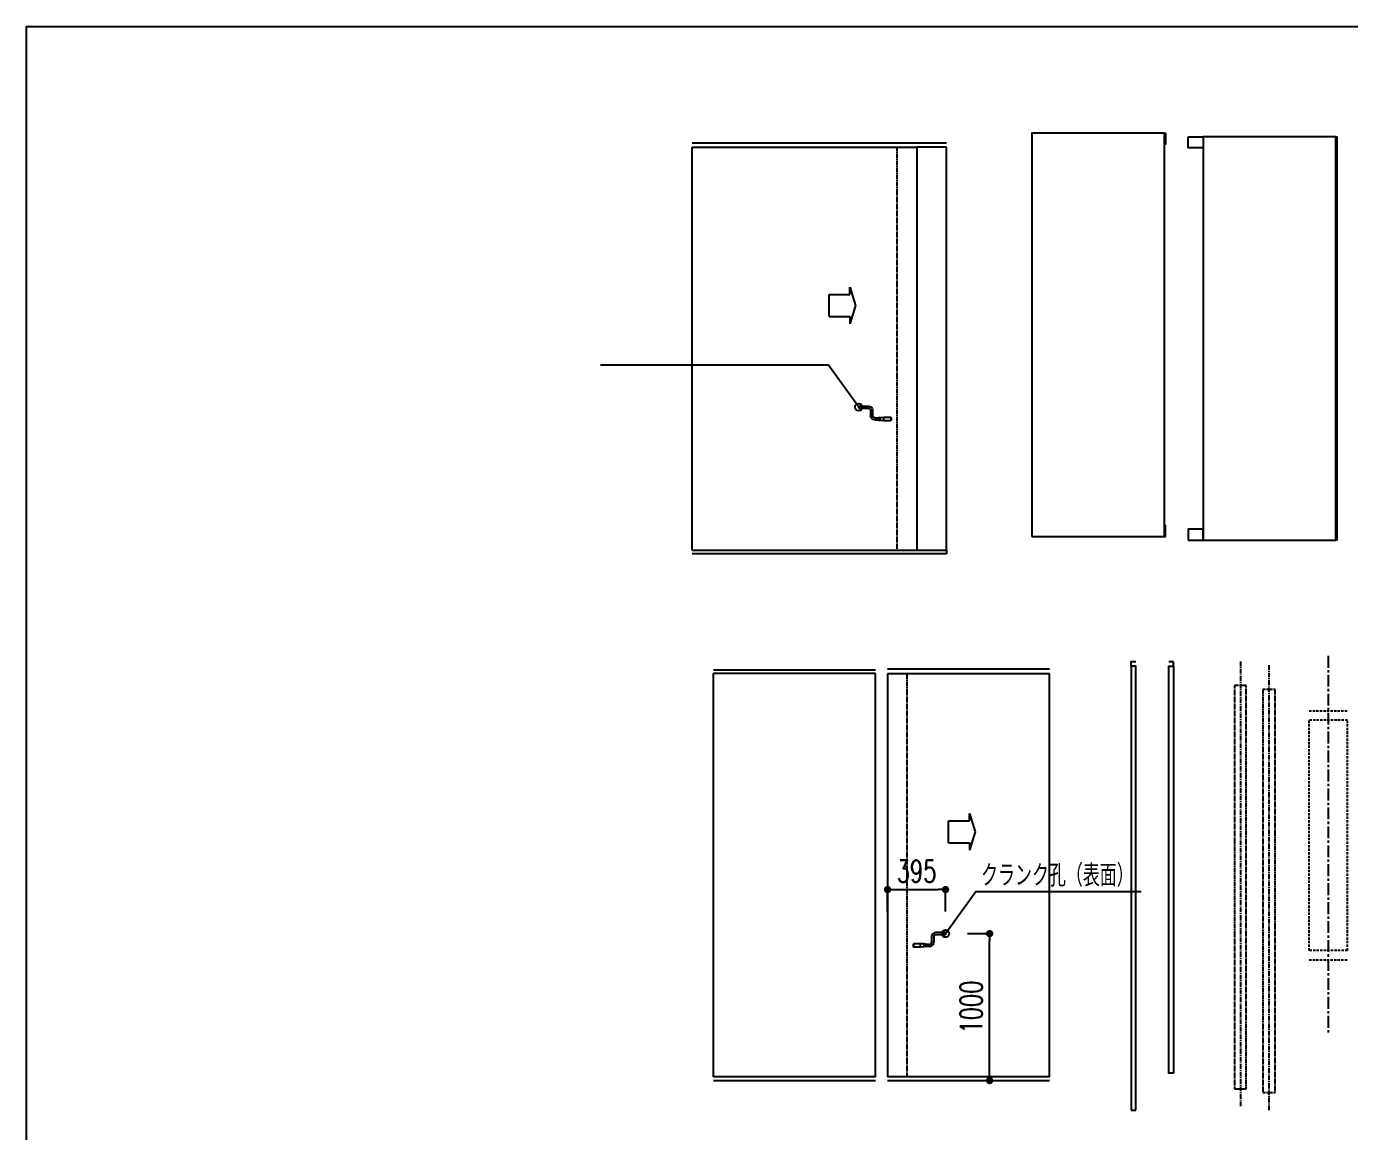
# Model space of a CAD drawing. Header units: inches. Extents: x 107967 to 757940, y -1505 to 368711.
# Drawn here: x 107967 to 198088, y 209148 to 284385 of the extents above; entities that cross this region are included whole.
import ezdxf
from ezdxf.enums import TextEntityAlignment as Align

# ---------------------------------------------------------------- set-up
doc = ezdxf.new("R2010")
doc.units = ezdxf.units.IN
doc.header["$MEASUREMENT"] = 0
doc.linetypes.add('CENTER', pattern=[50.8, 31.75, -6.35, 6.35, -6.35])
doc.linetypes.add('HIDDEN', pattern=[9.525, 6.35, -3.175])
for name, color, linetype in [('_P11_文字', 3, 'Continuous'), ('_P11_製品', 4, 'Continuous'), ('_P11_製品寸法', 9, 'Continuous'), ('_製品', 4, 'Continuous'), ('_製品芯線', 1, 'CENTER')]:
    doc.layers.add(name, color=color, linetype=linetype)
doc.styles.add('OKAMURA', font='simplex8.shx', dxfattribs={"width": 0.7, "bigfont": 'BIGFONT.shx'})
doc.styles.get("Standard").update_dxf_attribs({"font": 'arial.ttf'})
doc.dimstyles.new('OKAMURA-050', dxfattribs={"dimscale": 50, "dimtxt": 3, "dimasz": 1, "dimexe": 0, "dimexo": 3, "dimgap": 1, "dimtad": 1, "dimdec": 8, "dimdsep": 46, "dimtxsty": 'OKAMURA', "dimblk1": 'DOT', "dimblk2": 'DOT', "dimsah": 1, "dimcen": 0, "dimclrt": 3, "dimadec": 0, "dimazin": 0, "dimtfac": 1, "dimtdec": 8, "dimtix": 1, "dimtmove": 2, "dimatfit": 3, "dimfxl": 1, "dimtolj": 1, "dimarcsym": 0})

# ---------------------------------------------------------------- blocks, each defined once
blk = doc.blocks.new('*U190')
at = {"layer": '_P11_製品'}
for p, q in [((0, 25), (0, 2770)), ((1104, 25), (1104, 2770))]:
    blk.add_line(p, q, dxfattribs=at)
for points in [[(1104, 25), (0, 25)], [(0, 0), (1104, 0)]]:
    blk.add_lwpolyline(points, dxfattribs=at)
at = {"layer": '_製品'}
for points in [[(0, 2795), (1104, 2795)], [(1104, 2770), (0, 2770)]]:
    blk.add_lwpolyline(points, dxfattribs=at)
blk = doc.blocks.new('A$C4DE83343')
at = {"color": 0, "linetype": 'ByBlock'}
for p, q in [((-91, 171), (-91, 218.1)), ((-69, 218.1), (-91, 218.1)), ((-69, 171), (-69, 218.1)), ((-90, 146), (-91, 171)), ((-91, 171), (-69, 171)), ((-90, 146), (-70, 146)), ((-88.5, 136), (-88.5, 146)), ((-71.5, 145.5), (-88.5, 145.5)), ((-88.5, 136), (-71.5, 136)), ((-87, 135), (-86, 136)), ((-87, 109), (-87, 135)), ((-87, 135), (-73, 135)), ((-85, 119), (-85, 136)), ((-85, 122.7), (-84.2, 122)), ((-85, 122.7), (-75, 122.7)), ((-75, 119), (-85, 119)), ((-85, 119), (-80, 116.1)), ((-84.2, 118.6), (-84.2, 136)), ((-75.7, 122), (-84.2, 122)), ((-75, 119), (-80, 116.1)), ((-75.7, 118.6), (-75.7, 136)), ((-75, 122.7), (-75.7, 122)), ((-75, 119), (-75, 136)), ((-73, 135), (-74, 136)), ((-73, 109), (-73, 135)), ((-71.5, 136), (-71.5, 146)), ((-70, 146), (-69, 171)), ((-21, 95), (-59, 95)), ((-21, 81), (-59, 81)), ((-10, 11.5), (-9, 12.5)), ((-10, 8.5), (-10, 11.5)), ((-9, 7.5), (-10, 8.5)), ((-7, 12.5), (-9, 12.5)), ((-9, 12.5), (-9, 7.5)), ((-7, 7.5), (-9, 7.5)), ((-7, 1), (-7, 67)), ((-6, 0), (-7, 1)), ((7, 1), (-7, 1)), ((6, 0), (7, 1)), ((7, 1), (7, 67)), ((7, 12.5), (9, 12.5)), ((7, 7.5), (9, 7.5)), ((9, 12.5), (9, 7.5)), ((10, 11.5), (9, 12.5)), ((9, 7.5), (10, 8.5)), ((10, 8.5), (10, 11.5)), ((-6, 0), (6, 0))]:
    blk.add_line(p, q, dxfattribs=at)
for radius in [1.5, 1]:
    blk.add_circle((0, 12.5), radius, dxfattribs=at)
for centre, radius, start, end in [((-80, 199), 22, 60.0002, 120.00001), ((-59, 109), 28, 180, 270), ((-59, 109), 14, 180, 270), ((-21, 67), 28, 0, 90), ((-21, 67), 14, 0, 90)]:
    blk.add_arc(centre, radius, start, end, dxfattribs=at)
blk = doc.blocks.new('_DOT')
at = {"color": 0, "linetype": 'ByBlock'}
blk.add_line((-0.5, 0), (-1, 0), dxfattribs=at)
at = {"color": 0, "linetype": 'ByBlock', "const_width": 0.5}
blk.add_lwpolyline([(-0.25, 0, 1), (0.25, 0, 1)], format="xyb", close=True, dxfattribs=at)
blk = doc.blocks.new('*D246')
at = {"layer": '_P11_製品寸法', "color": 0, "lineweight": -2, "transparency": 16777216}
for p, q in [((0, 1150), (0, 1300)), ((50, 1300), (345, 1300)), ((395, 1150), (395, 1300))]:
    blk.add_line(p, q, dxfattribs=at)
at = {"layer": 'Defpoints', "color": 0, "transparency": 16777216}
for p in [(395, 1300), (0, 1000), (395, 1000)]:
    blk.add_point(p, dxfattribs=at)
at = {"layer": '_P11_製品寸法', "color": 0, "lineweight": -2, "transparency": 16777216, "xscale": 50, "yscale": 50, "zscale": 50, "rotation": 180}
blk.add_blockref('_DOT', (0, 1300), dxfattribs=at)
at = {"layer": '_P11_製品寸法', "color": 0, "lineweight": -2, "transparency": 16777216, "xscale": 50, "yscale": 50, "zscale": 50}
blk.add_blockref('_DOT', (395, 1300), dxfattribs=at)
at = {"layer": '_P11_製品寸法', "color": 3, "transparency": 16777216, "insert": (197.5, 1425), "char_height": 150, "attachment_point": 5, "style": 'OKAMURA'}
blk.add_mtext('\\A1;395', dxfattribs=at)
blk = doc.blocks.new('*D247')
at = {"layer": '_P11_製品寸法', "color": 0, "lineweight": -2, "transparency": 16777216}
for p, q in [((545, 1000), (695, 1000)), ((695, 50), (695, 950)), ((545, 0), (695, 0))]:
    blk.add_line(p, q, dxfattribs=at)
at = {"layer": 'Defpoints', "color": 0, "transparency": 16777216}
for p in [(395, 1000), (695, 1000), (395, 0)]:
    blk.add_point(p, dxfattribs=at)
at = {"layer": '_P11_製品寸法', "color": 0, "lineweight": -2, "transparency": 16777216, "xscale": 50, "yscale": 50, "zscale": 50}
for p, rotation in [((695, 1000), 90), ((695, 0), 270)]:
    blk.add_blockref('_DOT', p, dxfattribs=dict(at, rotation=rotation))
at = {"layer": '_P11_製品寸法', "color": 3, "transparency": 16777216, "insert": (570, 500), "char_height": 150, "attachment_point": 5, "rotation": 90, "style": 'OKAMURA'}
blk.add_mtext('\\A1;1000', dxfattribs=at)
blk = doc.blocks.new('*U191')
blk.add_line((0, 25), (0, 25))
at = {"layer": '_P11_製品'}
for p, q in [((0, 25), (0, 0)), ((0, 0), (31, 0)), ((31, 0), (31, 25))]:
    blk.add_line(p, q, dxfattribs=at)
for points in [[(0, 3025), (0, 3055), (31, 3055)], [(31, 25), (31, 3025), (0, 3025), (0, 25)]]:
    blk.add_lwpolyline(points, dxfattribs=at)
blk = doc.blocks.new('*U192')
at = {"layer": '_P11_製品'}
for p, q in [((31, 2799.9), (0, 2799.9)), ((31, 2770), (31, 2799.9))]:
    blk.add_line(p, q, dxfattribs=at)
blk.add_lwpolyline([(31, 0), (0, 0), (0, 2770), (31, 2770)], close=True, dxfattribs=at)
blk = doc.blocks.new('*U143')
at = {"layer": '_P11_文字'}
blk.add_lwpolyline([(1135, 1000), (928.6, 1285.9), (-623.7, 1285.9)], dxfattribs=at)
at = {"layer": '_P11_製品'}
for p, q in [((0, 25), (0, 2770)), ((0, 25), (0, 2770)), ((1075.2, 1817.3), (1114.2, 1692.3)), ((1075.2, 1767.3), (1075.2, 1817.3)), ((1075.2, 1767.3), (1075.2, 1817.3)), ((933.5, 1617.3), (933.5, 1767.3)), ((933.5, 1767.3), (1075.2, 1767.3)), ((1114.2, 1692.3), (1075.2, 1567.3)), ((933.5, 1617.3), (1075.2, 1617.3)), ((1075.2, 1617.3), (1075.2, 1567.3)), ((1733.8, 0), (0, 0))]:
    blk.add_line(p, q, dxfattribs=at)
at = {"layer": '_P11_製品', "linetype": 'HIDDEN'}
blk.add_line((1396.6, 25), (1396.6, 2770), dxfattribs=at)
at = {"layer": '_P11_製品'}
for points in [[(0, 2770), (1530, 2770)], [(0, 25), (1630, 25)]]:
    blk.add_lwpolyline(points, dxfattribs=at)
blk.add_lwpolyline([(1733.8, 2770), (1530, 2770), (1530, 25), (1733.8, 25)], close=True, dxfattribs=at)
blk.add_circle((1135, 1000), 25, dxfattribs=at)
at = {"layer": '_製品'}
for p, q in [((0, 2800), (1733.8, 2800)), ((1733.8, 25), (1733.8, 0))]:
    blk.add_line(p, q, dxfattribs=at)
at = {"layer": '_P11_製品', "xscale": -1, "rotation": 270}
blk.add_blockref('A$C4DE83343', (1135, 1000), dxfattribs=at)
blk = doc.blocks.new('*U136')
at = {"layer": '_P11_製品'}
for points in [[(-101, 2745), (0, 2745), (0, 2670), (-101, 2670)], [(0, 0), (904, 0), (904, 2745), (0, 2745)], [(-101, 0), (0, 0), (0, 75), (-101, 75)]]:
    blk.add_lwpolyline(points, close=True, dxfattribs=at)
blk.add_lwpolyline([(904, 2745), (911, 2745), (911, 0), (904, 0)], dxfattribs=at)
blk = doc.blocks.new('P_MAIN_RAIL')
at = {"layer": '_製品', "color": 5, "linetype": 'HIDDEN'}
blk.add_lwpolyline([(-41.3, 0), (41.3, 0), (41.3, 2745), (-41.3, 2745)], close=True, dxfattribs=at)
at = {"layer": '_製品芯線'}
blk.add_line((0, 2910), (0, -123.3), dxfattribs=at)
blk = doc.blocks.new('*U137')
at = {"layer": '_P11_製品'}
blk.add_lwpolyline([(0, 0), (904, 0), (904, 2745), (0, 2745)], close=True, dxfattribs=at)
for points in [[(904, 2745), (911, 2745), (911, 2670), (904, 2670)], [(904, 0), (911, 0), (911, 75), (904, 75)]]:
    blk.add_lwpolyline(points, dxfattribs=at)
blk = doc.blocks.new('P_MAIN_RAIL_80.6')
at = {"layer": '_製品', "color": 5, "linetype": 'HIDDEN'}
blk.add_lwpolyline([(-40.3, 0), (40.3, 0), (40.3, 2745), (-40.3, 2745)], close=True, dxfattribs=at)
at = {"layer": '_製品芯線'}
blk.add_line((0, 2910), (0, -123.3), dxfattribs=at)
blk = doc.blocks.new('*U269')
at = {"layer": '_製品', "color": 5, "linetype": 'HIDDEN'}
for p, q in [((0, 25), (0, 642.5)), ((102.5, 25), (102.5, 642.5))]:
    blk.add_line(p, q, dxfattribs=at)
for points in [[(0, 667.5), (102.5, 667.5)], [(102.5, 642.5), (0, 642.5)], [(102.5, 25), (0, 25)], [(0, 0), (102.5, 0)]]:
    blk.add_lwpolyline(points, dxfattribs=at)
at = {"layer": '_製品芯線'}
blk.add_line((51.3, 814.7), (51.3, -198.3), dxfattribs=at)
blk = doc.blocks.new('*U245')
at = {"layer": '_P11_文字'}
blk.add_lwpolyline([(395, 1000), (601.34, 1285.93), (1727.7, 1285.93)], dxfattribs=at)
at = {"layer": '_P11_製品'}
for p, q in [((1104, 2800), (0, 2800)), ((1104, 25), (1104, 2770)), ((1104, 25), (1104, 2770)), ((557.42, 1817.27), (596.42, 1692.27)), ((557.42, 1767.27), (557.42, 1817.27)), ((557.42, 1767.27), (557.42, 1817.27)), ((415.72, 1617.27), (415.72, 1767.27)), ((415.72, 1767.27), (557.42, 1767.27)), ((596.42, 1692.27), (557.42, 1567.27)), ((415.72, 1617.27), (557.42, 1617.27)), ((557.42, 1617.27), (557.42, 1567.27)), ((0, 0), (1104, 0))]:
    blk.add_line(p, q, dxfattribs=at)
at = {"layer": '_P11_製品', "linetype": 'HIDDEN'}
blk.add_line((133.4, 25), (133.4, 2770), dxfattribs=at)
at = {"layer": '_P11_製品'}
for points in [[(1104, 2770), (0, 2770)], [(0, 2770), (0, 25)], [(1104, 25), (0, 25)]]:
    blk.add_lwpolyline(points, dxfattribs=at)
blk.add_circle((395, 1000), 25, dxfattribs=at)
at = {"layer": '_P11_製品', "rotation": 90.00000000000001}
blk.add_blockref('A$C4DE83343', (395, 1000), dxfattribs=at)
for p in [(1524.5, 1330.79), (1542.66, 1336.32)]:
    blk.add_attdef('TAY_NAM', p, '', height=0.2)
at = {"layer": '_P11_文字', "style": 'OKAMURA', "width": 0.7}
blk.add_text('クランク孔（表面）', height=150, dxfattribs=at).set_placement((1156.77, 1396.09), align=Align.MIDDLE_CENTER)
at = {"layer": '_P11_製品寸法'}
for base, p1, angle, picture, middle in [((395, 1300), (0, 1000), 180, '*D246', (197.5, 1425)), ((695, 1000), (395, 0), 90, '*D247', (570, 500))]:
    dim = blk.add_linear_dim(base=base, p1=p1, p2=(395, 1000), angle=angle, dimstyle='OKAMURA-050', override={"dimtad": 1, "dimdec": 1}, dxfattribs=at)
    dim.commit()
    dim.dimension.update_dxf_attribs({"geometry": picture, "text_midpoint": middle})

msp = doc.modelspace()

# ---------------------------------------------------------------- linework, layer by layer
at = {"layer": '_P11_製品寸法'}
msp.add_lwpolyline([(521047, 121833), (107967, 121833), (107967, 284385), (521047, 284385)], close=True, dxfattribs=at)

# ---------------------------------------------------------------- block references
for name, p, xscale, yscale, zscale in [('*U137', (176446, 249663), 10, 10, 10), ('*U136', (188117, 249415), 10, 10, 10), ('*U143', (153304, 248472), 10, 10, 10), ('*U269', (195339, 220842), 25.4, 25.4, 25.4), ('*U191', (183217, 210592), 10, 10, 10), ('*U192', (185780, 213131), 10, 10, 10), ('P_MAIN_RAIL_80.6', (190650, 212060), 10, 10, 10), ('*U190', (154761, 212621), 10, 10, 10)]:
    msp.add_blockref(name, p, dxfattribs=dict(xscale=xscale, yscale=yscale, zscale=zscale))
at = {"xscale": 10, "yscale": 10}
for name, p in [('P_MAIN_RAIL', (192601, 211797)), ('*U245', (166622, 212620))]:
    msp.add_blockref(name, p, dxfattribs=at)

doc.saveas('drawing.dxf')
